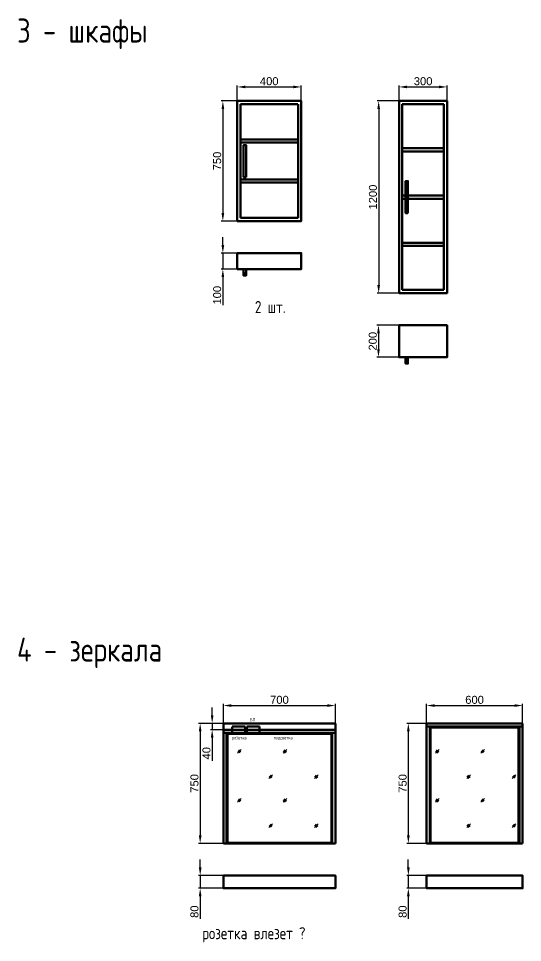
# Model space of a CAD drawing. Header units: millimetres. Extents: x 1656 to 9231, y -9236 to 5710.
# Drawn here: x 1660 to 4811, y -9236 to -3466 of the extents above; entities that cross this region are included whole.
import ezdxf

# ---------------------------------------------------------------- set-up
doc = ezdxf.new("R2010")
doc.units = ezdxf.units.MM
doc.linetypes.add('ACAD_ISO02W100', pattern=[15, 12, -3])
doc.styles.add('awcad.labels', font='eskd.shx')
doc.styles.get("Standard").update_dxf_attribs({"font": 'arial.ttf'})
doc.dimstyles.new('ISO-25', dxfattribs={"dimtxt": 2.5, "dimasz": 2.5, "dimexe": 1.25, "dimexo": 0.625, "dimtad": 1, "dimtxsty": 'Standard', "dimcen": 2.5, "dimadec": 0, "dimazin": 0, "dimtfac": 1, "dimtmove": 0, "dimatfit": 3, "dimfxl": 1, "dimarcsym": 0})

# ---------------------------------------------------------------- blocks, each defined once
blk = doc.blocks.new('*D204')
at = {"color": 0, "lineweight": -2, "transparency": 16777216}
for p, q in [((3027.7, -3981.3), (3027.7, -3883.7)), ((3077.7, -3893.7), (3377.7, -3893.7)), ((3427.7, -3981.3), (3427.7, -3883.7))]:
    blk.add_line(p, q, dxfattribs=at)
at = {"color": 0, "transparency": 16777216}
for points in [[(3077.7, -3885.3), (3077.7, -3902), (3027.7, -3893.7)], [(3377.7, -3885.3), (3377.7, -3902), (3427.7, -3893.7)]]:
    blk.add_solid(points, dxfattribs=at)
at = {"layer": 'Defpoints', "color": 0, "transparency": 16777216}
for p in [(3427.7, -3893.7), (3027.7, -3981.3), (3427.7, -3981.3)]:
    blk.add_point(p, dxfattribs=at)
at = {"color": 0, "transparency": 16777216, "insert": (3227.7, -3858.1), "char_height": 50, "attachment_point": 5}
blk.add_mtext('400', dxfattribs=at)
blk = doc.blocks.new('*D205')
at = {"color": 0, "lineweight": -2, "transparency": 16777216}
for p, q in [((3027.7, -3981.3), (2928, -3981.3)), ((2938, -4031.3), (2938, -4681.3)), ((3027.7, -4731.3), (2928, -4731.3))]:
    blk.add_line(p, q, dxfattribs=at)
at = {"color": 0, "transparency": 16777216}
for points in [[(2929.7, -4031.3), (2946.3, -4031.3), (2938, -3981.3)], [(2929.7, -4681.3), (2946.3, -4681.3), (2938, -4731.3)]]:
    blk.add_solid(points, dxfattribs=at)
at = {"layer": 'Defpoints', "color": 0, "transparency": 16777216}
for p in [(3027.7, -3981.3), (2938, -4731.3), (3027.7, -4731.3)]:
    blk.add_point(p, dxfattribs=at)
at = {"color": 0, "transparency": 16777216, "insert": (2902.5, -4356.3), "char_height": 50, "attachment_point": 5, "rotation": 90}
blk.add_mtext('750', dxfattribs=at)
blk = doc.blocks.new('*D207')
at = {"color": 0, "lineweight": -2, "transparency": 16777216}
for p, q in [((2938, -4881.3), (2938, -4831.3)), ((3027.7, -4931.3), (2928, -4931.3)), ((2938, -4931.3), (2938, -5031.3)), ((3027.7, -5031.3), (2928, -5031.3)), ((2938, -5081.3), (2938, -5256.9))]:
    blk.add_line(p, q, dxfattribs=at)
at = {"color": 0, "transparency": 16777216}
for points in [[(2929.7, -4881.3), (2946.3, -4881.3), (2938, -4931.3)], [(2929.7, -5081.3), (2946.3, -5081.3), (2938, -5031.3)]]:
    blk.add_solid(points, dxfattribs=at)
at = {"layer": 'Defpoints', "color": 0, "transparency": 16777216}
for p in [(3027.7, -4931.3), (2938, -5031.3), (3027.7, -5031.3)]:
    blk.add_point(p, dxfattribs=at)
at = {"color": 0, "transparency": 16777216, "insert": (2902.5, -5194.1), "char_height": 50, "attachment_point": 5, "rotation": 90}
blk.add_mtext('100', dxfattribs=at)
blk = doc.blocks.new('*D208')
at = {"color": 0, "lineweight": -2, "transparency": 16777216}
for p, q in [((4039.8, -3981.3), (4039.8, -3883.7)), ((4089.8, -3893.7), (4289.8, -3893.7)), ((4339.8, -3981.3), (4339.8, -3883.7))]:
    blk.add_line(p, q, dxfattribs=at)
at = {"color": 0, "transparency": 16777216}
for points in [[(4089.8, -3885.3), (4089.8, -3902), (4039.8, -3893.7)], [(4289.8, -3885.3), (4289.8, -3902), (4339.8, -3893.7)]]:
    blk.add_solid(points, dxfattribs=at)
at = {"layer": 'Defpoints', "color": 0, "transparency": 16777216}
for p in [(4339.8, -3893.7), (4039.8, -3981.3), (4339.8, -3981.3)]:
    blk.add_point(p, dxfattribs=at)
at = {"color": 0, "transparency": 16777216, "insert": (4189.8, -3858.1), "char_height": 50, "attachment_point": 5}
blk.add_mtext('300', dxfattribs=at)
blk = doc.blocks.new('*D209')
at = {"color": 0, "lineweight": -2, "transparency": 16777216}
for p, q in [((4039.8, -3981.3), (3901.9, -3981.3)), ((3911.9, -4031.3), (3911.9, -5131.3)), ((4039.8, -5181.3), (3901.9, -5181.3))]:
    blk.add_line(p, q, dxfattribs=at)
at = {"color": 0, "transparency": 16777216}
for points in [[(3903.5, -4031.3), (3920.2, -4031.3), (3911.9, -3981.3)], [(3903.5, -5131.3), (3920.2, -5131.3), (3911.9, -5181.3)]]:
    blk.add_solid(points, dxfattribs=at)
at = {"layer": 'Defpoints', "color": 0, "transparency": 16777216}
for p in [(4039.8, -3981.3), (3911.9, -5181.3), (4039.8, -5181.3)]:
    blk.add_point(p, dxfattribs=at)
at = {"color": 0, "transparency": 16777216, "insert": (3876.3, -4581.3), "char_height": 50, "attachment_point": 5, "rotation": 90}
blk.add_mtext('1200', dxfattribs=at)
blk = doc.blocks.new('*D210')
at = {"color": 0, "lineweight": -2, "transparency": 16777216}
for p, q in [((4039.8, -5381.3), (3900.6, -5381.3)), ((3910.6, -5431.3), (3910.6, -5531.3)), ((4039.8, -5581.3), (3900.6, -5581.3))]:
    blk.add_line(p, q, dxfattribs=at)
at = {"color": 0, "transparency": 16777216}
for points in [[(3902.3, -5431.3), (3918.9, -5431.3), (3910.6, -5381.3)], [(3902.3, -5531.3), (3918.9, -5531.3), (3910.6, -5581.3)]]:
    blk.add_solid(points, dxfattribs=at)
at = {"layer": 'Defpoints', "color": 0, "transparency": 16777216}
for p in [(4039.8, -5381.3), (3910.6, -5581.3), (4039.8, -5581.3)]:
    blk.add_point(p, dxfattribs=at)
at = {"color": 0, "transparency": 16777216, "insert": (3875.1, -5481.3), "char_height": 50, "attachment_point": 5, "rotation": 90}
blk.add_mtext('200', dxfattribs=at)
blk = doc.blocks.new('*D211')
at = {"color": 0, "lineweight": -2, "transparency": 16777216}
for p, q in [((2941.7, -7867.4), (2786.1, -7867.4)), ((2796.1, -7917.4), (2796.1, -8567.4)), ((2941.7, -8617.4), (2786.1, -8617.4))]:
    blk.add_line(p, q, dxfattribs=at)
at = {"color": 0, "transparency": 16777216}
for points in [[(2787.8, -7917.4), (2804.5, -7917.4), (2796.1, -7867.4)], [(2787.8, -8567.4), (2804.5, -8567.4), (2796.1, -8617.4)]]:
    blk.add_solid(points, dxfattribs=at)
at = {"layer": 'Defpoints', "color": 0, "transparency": 16777216}
for p in [(2941.7, -7867.4), (2796.1, -8617.4), (2941.7, -8617.4)]:
    blk.add_point(p, dxfattribs=at)
at = {"color": 0, "transparency": 16777216, "insert": (2760.6, -8242.4), "char_height": 50, "attachment_point": 5, "rotation": 90}
blk.add_mtext('750', dxfattribs=at)
blk = doc.blocks.new('*D212')
at = {"color": 0, "lineweight": -2, "transparency": 16777216}
for p, q in [((2871.2, -7817.4), (2871.2, -7767.4)), ((2941.7, -7867.4), (2861.2, -7867.4)), ((2871.2, -7867.4), (2871.2, -7907.4)), ((2941.7, -7907.4), (2861.2, -7907.4)), ((2871.2, -7957.4), (2871.2, -8100.9))]:
    blk.add_line(p, q, dxfattribs=at)
at = {"color": 0, "transparency": 16777216}
for points in [[(2862.8, -7817.4), (2879.5, -7817.4), (2871.2, -7867.4)], [(2862.8, -7957.4), (2879.5, -7957.4), (2871.2, -7907.4)]]:
    blk.add_solid(points, dxfattribs=at)
at = {"layer": 'Defpoints', "color": 0, "transparency": 16777216}
for p in [(2941.7, -7867.4), (2871.2, -7907.4), (2941.7, -7907.4)]:
    blk.add_point(p, dxfattribs=at)
at = {"color": 0, "transparency": 16777216, "insert": (2835.7, -8054.2), "char_height": 50, "attachment_point": 5, "rotation": 90}
blk.add_mtext('40', dxfattribs=at)
blk = doc.blocks.new('*D213')
at = {"color": 0, "lineweight": -2, "transparency": 16777216}
for p, q in [((2941.7, -7867.4), (2941.7, -7746.3)), ((2991.7, -7756.3), (3591.7, -7756.3)), ((3641.7, -7867.4), (3641.7, -7746.3))]:
    blk.add_line(p, q, dxfattribs=at)
at = {"color": 0, "transparency": 16777216}
for points in [[(2991.7, -7747.9), (2991.7, -7764.6), (2941.7, -7756.3)], [(3591.7, -7747.9), (3591.7, -7764.6), (3641.7, -7756.3)]]:
    blk.add_solid(points, dxfattribs=at)
at = {"layer": 'Defpoints', "color": 0, "transparency": 16777216}
for p in [(3641.7, -7756.3), (2941.7, -7867.4), (3641.7, -7867.4)]:
    blk.add_point(p, dxfattribs=at)
at = {"color": 0, "transparency": 16777216, "insert": (3291.7, -7720.7), "char_height": 50, "attachment_point": 5}
blk.add_mtext('700', dxfattribs=at)
blk = doc.blocks.new('*D214')
at = {"color": 0, "lineweight": -2, "transparency": 16777216}
for p, q in [((2796.1, -8767.4), (2796.1, -8717.4)), ((2941.7, -8817.4), (2786.1, -8817.4)), ((2796.1, -8817.4), (2796.1, -8897.4)), ((2941.7, -8897.4), (2786.1, -8897.4)), ((2796.1, -8947.4), (2796.1, -9089))]:
    blk.add_line(p, q, dxfattribs=at)
at = {"color": 0, "transparency": 16777216}
for points in [[(2787.8, -8767.4), (2804.5, -8767.4), (2796.1, -8817.4)], [(2787.8, -8947.4), (2804.5, -8947.4), (2796.1, -8897.4)]]:
    blk.add_solid(points, dxfattribs=at)
at = {"layer": 'Defpoints', "color": 0, "transparency": 16777216}
for p in [(2941.7, -8817.4), (2796.1, -8897.4), (2941.7, -8897.4)]:
    blk.add_point(p, dxfattribs=at)
at = {"color": 0, "transparency": 16777216, "insert": (2760.6, -9043.2), "char_height": 50, "attachment_point": 5, "rotation": 90}
blk.add_mtext('80', dxfattribs=at)
blk = doc.blocks.new('*D215')
at = {"color": 0, "lineweight": -2, "transparency": 16777216}
for p, q in [((4211.2, -7867.4), (4211.2, -7746.3)), ((4261.2, -7756.3), (4761.2, -7756.3)), ((4811.2, -7867.4), (4811.2, -7746.3))]:
    blk.add_line(p, q, dxfattribs=at)
at = {"color": 0, "transparency": 16777216}
for points in [[(4261.2, -7747.9), (4261.2, -7764.6), (4211.2, -7756.3)], [(4761.2, -7747.9), (4761.2, -7764.6), (4811.2, -7756.3)]]:
    blk.add_solid(points, dxfattribs=at)
at = {"layer": 'Defpoints', "color": 0, "transparency": 16777216}
for p in [(4811.2, -7756.3), (4211.2, -7867.4), (4811.2, -7867.4)]:
    blk.add_point(p, dxfattribs=at)
at = {"color": 0, "transparency": 16777216, "insert": (4511.2, -7720.7), "char_height": 50, "attachment_point": 5}
blk.add_mtext('600', dxfattribs=at)
blk = doc.blocks.new('*D216')
at = {"color": 0, "lineweight": -2, "transparency": 16777216}
for p, q in [((4211.2, -7867.4), (4087.3, -7867.4)), ((4097.3, -7917.4), (4097.3, -8567.4)), ((4211.2, -8617.4), (4087.3, -8617.4))]:
    blk.add_line(p, q, dxfattribs=at)
at = {"color": 0, "transparency": 16777216}
for points in [[(4089, -7917.4), (4105.7, -7917.4), (4097.3, -7867.4)], [(4089, -8567.4), (4105.7, -8567.4), (4097.3, -8617.4)]]:
    blk.add_solid(points, dxfattribs=at)
at = {"layer": 'Defpoints', "color": 0, "transparency": 16777216}
for p in [(4211.2, -7867.4), (4097.3, -8617.4), (4211.2, -8617.4)]:
    blk.add_point(p, dxfattribs=at)
at = {"color": 0, "transparency": 16777216, "insert": (4061.8, -8242.4), "char_height": 50, "attachment_point": 5, "rotation": 90}
blk.add_mtext('750', dxfattribs=at)
blk = doc.blocks.new('*D217')
at = {"color": 0, "lineweight": -2, "transparency": 16777216}
for p, q in [((4097.3, -8767.4), (4097.3, -8717.4)), ((4211.2, -8817.4), (4087.3, -8817.4)), ((4097.3, -8817.4), (4097.3, -8897.4)), ((4211.2, -8897.4), (4087.3, -8897.4)), ((4097.3, -8947.4), (4097.3, -9089))]:
    blk.add_line(p, q, dxfattribs=at)
at = {"color": 0, "transparency": 16777216}
for points in [[(4089, -8767.4), (4105.7, -8767.4), (4097.3, -8817.4)], [(4089, -8947.4), (4105.7, -8947.4), (4097.3, -8897.4)]]:
    blk.add_solid(points, dxfattribs=at)
at = {"layer": 'Defpoints', "color": 0, "transparency": 16777216}
for p in [(4211.2, -8817.4), (4097.3, -8897.4), (4211.2, -8897.4)]:
    blk.add_point(p, dxfattribs=at)
at = {"color": 0, "transparency": 16777216, "insert": (4061.8, -9043.2), "char_height": 50, "attachment_point": 5, "rotation": 90}
blk.add_mtext('80', dxfattribs=at)

msp = doc.modelspace()

# ---------------------------------------------------------------- linework, layer by layer
at = {"linetype": 'ACAD_ISO02W100', "lineweight": 50, "ltscale": 0.2}
for p, q in [((3047.7, -4221.3), (3407.7, -4221.3)), ((3047.7, -4241.3), (3407.7, -4241.3)), ((4059.8, -4276.3), (4319.8, -4276.3)), ((4059.8, -4296.3), (4319.8, -4296.3)), ((3047.7, -4471.3), (3407.7, -4471.3)), ((3047.7, -4491.3), (3407.7, -4491.3)), ((4059.8, -4571.3), (4319.8, -4571.3)), ((4059.8, -4591.3), (4319.8, -4591.3)), ((4059.8, -4866.3), (4319.8, -4866.3)), ((4059.8, -4886.3), (4319.8, -4886.3))]:
    msp.add_line(p, q, dxfattribs=at)
at = {"lineweight": 50}
for p, q in [((3067.7, -5056.3), (3067.7, -5031.3)), ((3082.7, -5056.3), (3082.7, -5031.3)), ((4079.8, -5606.3), (4079.8, -5581.3)), ((4094.8, -5606.3), (4094.8, -5581.3)), ((2941.7, -8617.4), (2941.7, -7867.4)), ((2941.7, -7867.4), (3641.7, -7867.4)), ((3641.7, -7867.4), (3641.7, -8617.4)), ((4211.2, -7867.4), (4811.2, -7867.4)), ((4211.2, -8617.4), (4211.2, -7867.4)), ((4211.2, -7887.4), (4811.2, -7887.4)), ((4231.2, -8617.4), (4231.2, -7887.4)), ((4791.2, -7887.4), (4791.2, -8617.4)), ((4811.2, -7867.4), (4811.2, -8617.4)), ((2941.7, -7907.4), (3641.7, -7907.4)), ((2941.7, -7927.4), (3641.7, -7927.4)), ((2961.7, -8617.4), (2961.7, -7927.4)), ((3621.7, -7927.4), (3621.7, -8617.4)), ((3641.7, -8617.4), (2941.7, -8617.4)), ((4811.2, -8617.4), (4211.2, -8617.4))]:
    msp.add_line(p, q, dxfattribs=at)
for p, q in [((3030.4, -8054), (3053.3, -8031.1)), ((3032.6, -8044.7), (3044, -8033.3)), ((3039.6, -8051.8), (3051.1, -8040.4)), ((3314.4, -8054), (3337.2, -8031.1)), ((3316.6, -8044.7), (3328, -8033.3)), ((3323.6, -8051.8), (3335.1, -8040.4)), ((4267, -8054), (4289.8, -8031.1)), ((4269.1, -8044.7), (4280.6, -8033.3)), ((4276.2, -8051.8), (4287.7, -8040.4)), ((4550.9, -8054), (4573.8, -8031.1)), ((4553.1, -8044.7), (4564.6, -8033.3)), ((4560.2, -8051.8), (4571.6, -8040.4)), ((3226.1, -8212.5), (3249, -8189.7)), ((3228.3, -8203.3), (3239.7, -8191.8)), ((3510.1, -8212.5), (3533, -8189.7)), ((3512.3, -8203.3), (3523.7, -8191.8)), ((4462.7, -8212.5), (4485.6, -8189.7)), ((4464.9, -8203.3), (4476.3, -8191.8)), ((4746.7, -8212.5), (4769.5, -8189.7)), ((4748.8, -8203.3), (4760.3, -8191.8)), ((3235.4, -8210.4), (3246.8, -8198.9)), ((3519.3, -8210.4), (3530.8, -8198.9)), ((4471.9, -8210.4), (4483.4, -8198.9)), ((4755.9, -8210.4), (4767.3, -8198.9)), ((3030.4, -8359.6), (3053.3, -8336.7)), ((3032.6, -8350.3), (3044, -8338.9)), ((3039.6, -8357.4), (3051.1, -8346)), ((3314.4, -8359.6), (3337.2, -8336.7)), ((3316.6, -8350.3), (3328, -8338.9)), ((3323.6, -8357.4), (3335.1, -8346)), ((4267, -8359.6), (4289.8, -8336.7)), ((4269.1, -8350.3), (4280.6, -8338.9)), ((4276.2, -8357.4), (4287.7, -8346)), ((4550.9, -8359.6), (4573.8, -8336.7)), ((4553.1, -8350.3), (4564.6, -8338.9)), ((4560.2, -8357.4), (4571.6, -8346)), ((3226.1, -8518.1), (3249, -8495.3)), ((3228.3, -8508.9), (3239.7, -8497.4)), ((3235.4, -8516), (3246.8, -8504.5)), ((3510.1, -8518.1), (3533, -8495.3)), ((3512.3, -8508.9), (3523.7, -8497.4)), ((3519.3, -8516), (3530.8, -8504.5)), ((4462.7, -8518.1), (4485.6, -8495.3)), ((4464.9, -8508.9), (4476.3, -8497.4)), ((4471.9, -8516), (4483.4, -8504.5)), ((4746.7, -8518.1), (4769.5, -8495.3)), ((4748.8, -8508.9), (4760.3, -8497.4)), ((4755.9, -8516), (4767.3, -8504.5))]:
    msp.add_line(p, q)
for points in [[(3027.7, -4731.3), (3027.7, -3981.3), (3427.7, -3981.3), (3427.7, -4731.3)], [(4339.8, -3981.3), (4339.8, -5181.3), (4039.8, -5181.3), (4039.8, -3981.3)], [(3082.7, -4456.3), (3082.7, -4256.3), (3067.7, -4256.3), (3067.7, -4456.3)], [(4094.8, -4681.3), (4094.8, -4481.3), (4079.8, -4481.3), (4079.8, -4681.3)], [(3027.7, -4931.3), (3427.7, -4931.3), (3427.7, -5031.3), (3027.7, -5031.3)], [(3067.7, -5056.3), (3082.7, -5056.3), (3082.7, -5071.3), (3067.7, -5071.3)], [(4039.8, -5381.3), (4339.8, -5381.3), (4339.8, -5581.3), (4039.8, -5581.3)], [(4079.8, -5606.3), (4094.8, -5606.3), (4094.8, -5621.3), (4079.8, -5621.3)], [(4236.2, -7892.4), (4786.2, -7892.4), (4786.2, -8612.4), (4236.2, -8612.4)], [(2966.7, -7932.4), (3616.7, -7932.4), (3616.7, -8612.4), (2966.7, -8612.4)], [(2941.7, -8817.4), (3641.7, -8817.4), (3641.7, -8897.4), (2941.7, -8897.4)], [(4211.2, -8817.4), (4811.2, -8817.4), (4811.2, -8897.4), (4211.2, -8897.4)]]:
    msp.add_lwpolyline(points, close=True, dxfattribs=at)
at = {"linetype": 'ACAD_ISO02W100', "lineweight": 50, "ltscale": 0.2}
for points in [[(3047.7, -4711.3), (3047.7, -4001.3), (3407.7, -4001.3), (3407.7, -4711.3)], [(4319.8, -4001.3), (4319.8, -5161.3), (4059.8, -5161.3), (4059.8, -4001.3)]]:
    msp.add_lwpolyline(points, close=True, dxfattribs=at)
at = {"linetype": 'ACAD_ISO02W100', "lineweight": 50, "ltscale": 0.2, "flags": 128}
for points in [[(2997.1, -7927.4), (3077.1, -7927.4), (3077.1, -7887.4), (2997.1, -7887.4)], [(3087.6, -7927.4), (3167.6, -7927.4), (3167.6, -7887.4), (3087.6, -7887.4)]]:
    msp.add_lwpolyline(points, close=True, dxfattribs=at)

# ---------------------------------------------------------------- texts
at = {"style": 'awcad.labels'}
for s, height, p in [('3 - шкафы', 150, (1651.7, -3616.7)), ('2 шт.', 75, (3138.4, -5305.3)), ('4 - зеркала', 150, (1651.7, -7481.5)), ('БП', 20, (3107.2, -7854.6)), ('розетка', 20, (2995, -7967.2)), ('подсветка', 20, (3254.9, -7967.2))]:
    msp.add_text(s, height=height, dxfattribs=at).set_placement(p)
at = {"color": 1, "style": 'awcad.labels'}
msp.add_text('розетка влезет ?', height=75, dxfattribs=at).set_placement((2809, -9215.5))

# ---------------------------------------------------------------- dimensions: what is measured, and where the dimension line sits
at = {"color": 253}
for base, p1, p2, picture, middle in [((3427.7, -3893.7), (3027.7, -3981.3), (3427.7, -3981.3), '*D204', (3227.7, -3858.1)), ((4339.8, -3893.7), (4039.8, -3981.3), (4339.8, -3981.3), '*D208', (4189.8, -3858.1)), ((3641.7, -7756.3), (2941.7, -7867.4), (3641.7, -7867.4), '*D213', (3291.7, -7720.7)), ((4811.2, -7756.3), (4211.2, -7867.4), (4811.2, -7867.4), '*D215', (4511.2, -7720.7))]:
    dim = msp.add_linear_dim(base=base, p1=p1, p2=p2, dimstyle='ISO-25', override={"dimtxt": 50, "dimasz": 50, "dimexe": 10, "dimexo": 0, "dimgap": 10, "dimdec": 0}, dxfattribs=at)
    dim.commit()
    dim.dimension.update_dxf_attribs({"geometry": picture, "text_midpoint": middle})
for base, p1, p2, picture, middle in [((2938, -4731.3), (3027.7, -3981.3), (3027.7, -4731.3), '*D205', (2902.5, -4356.3)), ((3911.9, -5181.3), (4039.8, -3981.3), (4039.8, -5181.3), '*D209', (3876.3, -4581.3)), ((2938, -5031.3), (3027.7, -4931.3), (3027.7, -5031.3), '*D207', (2902.5, -5194.1)), ((3910.6, -5581.3), (4039.8, -5381.3), (4039.8, -5581.3), '*D210', (3875.1, -5481.3)), ((2871.2, -7907.4), (2941.7, -7867.4), (2941.7, -7907.4), '*D212', (2835.7, -8054.2)), ((2796.1, -8617.4), (2941.7, -7867.4), (2941.7, -8617.4), '*D211', (2760.6, -8242.4)), ((4097.3, -8617.4), (4211.2, -7867.4), (4211.2, -8617.4), '*D216', (4061.8, -8242.4)), ((2796.1, -8897.4), (2941.7, -8817.4), (2941.7, -8897.4), '*D214', (2760.6, -9043.2)), ((4097.3, -8897.4), (4211.2, -8817.4), (4211.2, -8897.4), '*D217', (4061.8, -9043.2))]:
    dim = msp.add_linear_dim(base=base, p1=p1, p2=p2, angle=90, dimstyle='ISO-25', override={"dimtxt": 50, "dimasz": 50, "dimexe": 10, "dimexo": 0, "dimgap": 10, "dimdec": 0}, dxfattribs=at)
    dim.commit()
    dim.dimension.update_dxf_attribs({"geometry": picture, "text_midpoint": middle})

doc.saveas('drawing.dxf')
